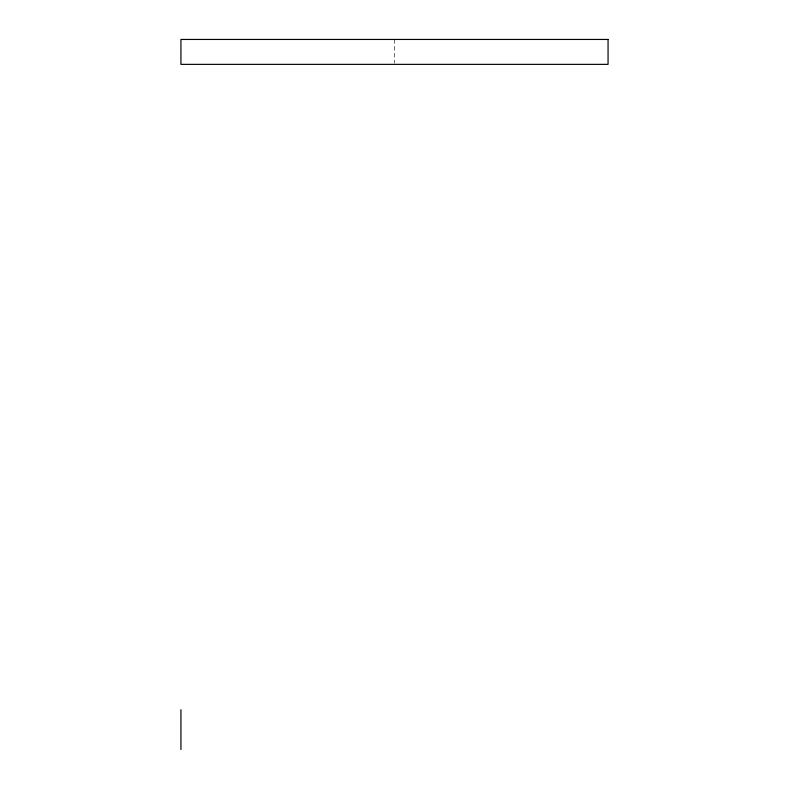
<?xml version="1.0" encoding="UTF-8"?>
<svg xmlns="http://www.w3.org/2000/svg" width="789" height="789" viewBox="0 0 789 789"><rect width="100%" height="100%" fill="white"/><g stroke="black" fill="none" stroke-linecap="round" stroke-linejoin="round"><path stroke-width="0.59" stroke-dasharray="3.94 2.96" d="M394.5 39.45L394.5 63.179"/><path stroke-width="1.18" d="M180.937 709.686L180.937 749.55M608.063 39.45L180.937 39.45L180.937 64.363L608.063 64.363L608.063 39.45"/></g></svg>
